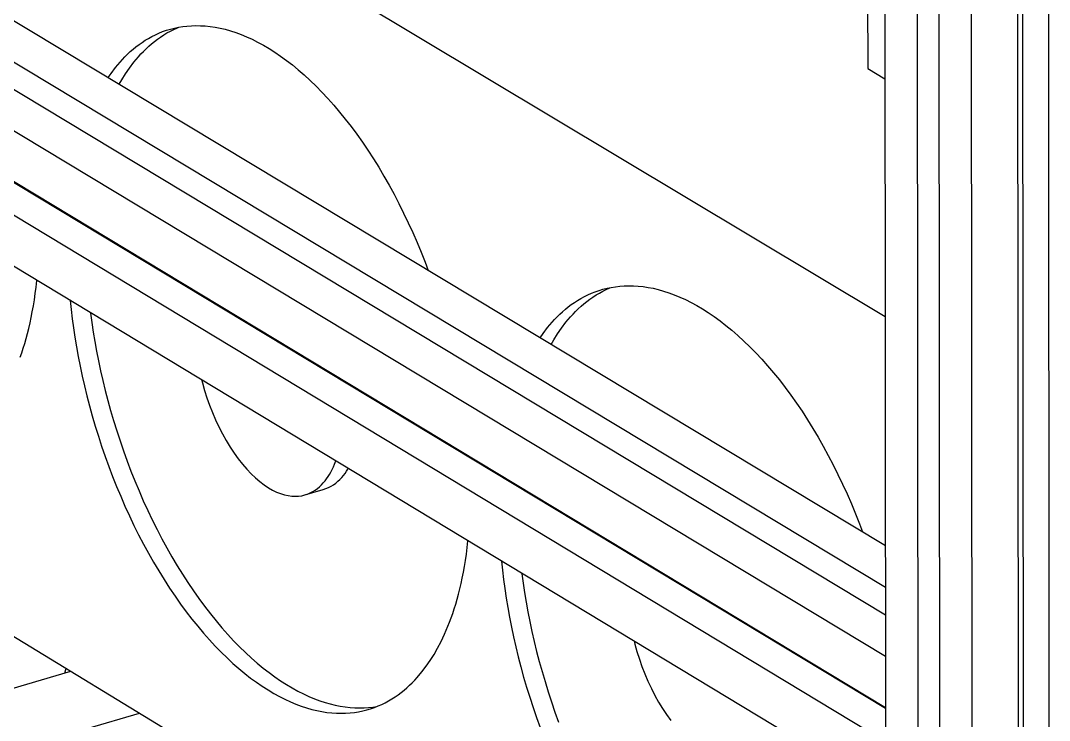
# Model space of a CAD drawing. Header units: millimetres. Extents: x -320 to 345, y -425 to 415.
# Drawn here: x -162 to -22.8, y 27.5 to 122.2 of the extents above; entities that cross this region are included whole.
import ezdxf

# ---------------------------------------------------------------- set-up
doc = ezdxf.new("R2010")
doc.units = ezdxf.units.MM
doc.layers.add('VISIBLE', color=7, linetype='Continuous')

msp = doc.modelspace()

# ---------------------------------------------------------------- linework, layer by layer
at = {"layer": 'VISIBLE'}
for p, q in [((-291.78, 199.75), (-45.02, 51.19)), ((-297.99, 197.97), (-45.02, 45.58)), ((-302.13, 196.78), (-45.01, 41.84)), ((-308.33, 195), (-45.01, 36.22)), ((-308.28, 188.16), (-45, 29.29)), ((-303.29, 185.03), (-45, 29.18)), ((-215.77, 184.61), (-45.05, 82.18)), ((-308.25, 183.61), (-44.99, 24.67)), ((-308.2, 176.78), (-44.99, 17.75)), ((-45.13, 151.44), (-44.87, -94)), ((-26.48, 149.61), (-26.32, -99.04)), ((-40.75, 148.83), (-40.51, -96.66)), ((-22.97, 147.52), (-22.84, -98)), ((-37.82, 147.09), (-37.61, -98.44)), ((-27.16, 146.31), (-27, -99.24)), ((-33.44, 144.48), (-33.25, -101.11)), ((-47.44, 130.55), (-47.42, 115.72)), ((-141.75, 121.05), (-141.21, 121.19)), ((-141.28, 121.01), (-140.8, 121.23)), ((-141.21, 121.19), (-140.65, 121.31)), ((-140.8, 121.23), (-140.58, 121.32)), ((-140.65, 121.31), (-140.08, 121.4)), ((-140.08, 121.4), (-139.5, 121.47)), ((-139.5, 121.47), (-138.9, 121.52)), ((-138.9, 121.52), (-138.29, 121.53)), ((-138.29, 121.53), (-137.66, 121.52)), ((-137.66, 121.52), (-137.02, 121.49)), ((-137.02, 121.49), (-136.37, 121.42)), ((-136.37, 121.42), (-135.7, 121.32)), ((-135.7, 121.32), (-135.02, 121.19)), ((-135.02, 121.19), (-134.33, 121.03)), ((-145.14, 119.54), (-144.7, 119.8)), ((-144.7, 119.8), (-144.24, 120.05)), ((-144.24, 120.05), (-143.77, 120.29)), ((-143.77, 120.29), (-143.29, 120.51)), ((-143.5, 119.69), (-143.08, 119.98)), ((-143.29, 120.51), (-142.79, 120.71)), ((-143.08, 119.98), (-142.65, 120.26)), ((-142.79, 120.71), (-142.28, 120.89)), ((-142.65, 120.26), (-142.21, 120.53)), ((-142.28, 120.89), (-141.75, 121.05)), ((-142.21, 120.53), (-141.75, 120.78)), ((-141.75, 121.05), (-141.75, 121.05)), ((-141.75, 120.78), (-141.28, 121.01)), ((-134.33, 121.03), (-133.62, 120.83)), ((-133.62, 120.83), (-132.91, 120.6)), ((-132.91, 120.6), (-132.18, 120.33)), ((-132.91, 120.6), (-132.18, 120.33)), ((-132.18, 120.33), (-131.44, 120.03)), ((-132.18, 120.33), (-131.44, 120.03)), ((-131.44, 120.03), (-130.69, 119.69)), ((-131.44, 120.03), (-130.69, 119.69)), ((-147.17, 118.01), (-146.79, 118.34)), ((-146.79, 118.34), (-146.4, 118.66)), ((-146.4, 118.66), (-145.99, 118.96)), ((-145.99, 118.96), (-145.57, 119.26)), ((-145.57, 119.26), (-145.14, 119.54)), ((-145.4, 118.04), (-145.04, 118.39)), ((-145.04, 118.39), (-144.68, 118.73)), ((-144.68, 118.73), (-144.3, 119.06)), ((-144.3, 119.06), (-143.91, 119.38)), ((-143.91, 119.38), (-143.5, 119.69)), ((-130.69, 119.69), (-129.94, 119.31)), ((-130.69, 119.69), (-129.94, 119.31)), ((-129.94, 119.31), (-129.17, 118.89)), ((-129.17, 118.89), (-128.4, 118.43)), ((-128.4, 118.43), (-127.62, 117.94)), ((-128.4, 118.43), (-127.62, 117.94)), ((-148.56, 116.6), (-148.23, 116.96)), ((-148.23, 116.96), (-147.89, 117.32)), ((-147.89, 117.32), (-147.53, 117.67)), ((-147.53, 117.67), (-147.17, 118.01)), ((-146.7, 116.57), (-146.07, 117.32)), ((-146.07, 117.32), (-145.74, 117.69)), ((-145.74, 117.69), (-145.4, 118.04)), ((-127.62, 117.94), (-126.83, 117.4)), ((-126.83, 117.4), (-126.04, 116.83)), ((-149.77, 115.07), (-149.19, 115.85)), ((-149.19, 115.85), (-148.56, 116.6)), ((-147.82, 115), (-147.28, 115.79)), ((-147.28, 115.79), (-146.7, 116.57)), ((-126.04, 116.83), (-125.24, 116.21)), ((-125.24, 116.21), (-124.45, 115.55)), ((-124.45, 115.55), (-123.64, 114.86)), ((-47.42, 115.72), (-45.09, 114.32)), ((-47.42, 115.72), (-47.42, 115.72)), ((-150.17, 114.49), (-149.77, 115.07)), ((-148.67, 113.59), (-148.33, 114.19)), ((-148.33, 114.19), (-147.82, 115)), ((-123.64, 114.86), (-122.84, 114.12)), ((-45.09, 114.32), (-45.09, 114.32)), ((-122.84, 114.12), (-122.04, 113.34)), ((-122.84, 114.12), (-122.04, 113.34)), ((-122.04, 113.34), (-121.24, 112.53)), ((-121.24, 112.53), (-120.44, 111.67)), ((-120.44, 111.67), (-119.65, 110.78)), ((-119.65, 110.78), (-118.86, 109.84)), ((-118.86, 109.84), (-118.08, 108.88)), ((-118.08, 108.88), (-117.3, 107.87)), ((-117.3, 107.87), (-116.53, 106.83)), ((-116.53, 106.83), (-115.77, 105.76)), ((-115.77, 105.76), (-115.03, 104.66)), ((-115.03, 104.66), (-114.29, 103.52)), ((-114.29, 103.52), (-113.57, 102.36)), ((-113.57, 102.36), (-112.86, 101.17)), ((-112.86, 101.17), (-112.17, 99.95)), ((-112.17, 99.95), (-111.49, 98.71)), ((-111.49, 98.71), (-110.83, 97.45)), ((-110.83, 97.45), (-110.19, 96.16)), ((-110.19, 96.16), (-109.57, 94.86)), ((-109.57, 94.86), (-108.96, 93.54)), ((-108.96, 93.54), (-108.38, 92.21)), ((-108.38, 92.21), (-107.82, 90.87)), ((-107.82, 90.87), (-107.28, 89.52)), ((-107.28, 89.52), (-106.87, 88.42)), ((-159.91, 86.15), (-159.81, 87.04)), ((-159.81, 87.04), (-159.8, 87.12)), ((-80.96, 86.28), (-80.36, 86.33)), ((-80.36, 86.33), (-79.74, 86.34)), ((-79.74, 86.34), (-79.11, 86.33)), ((-79.11, 86.33), (-78.46, 86.29)), ((-78.46, 86.29), (-77.8, 86.22)), ((-160.14, 84.44), (-160.02, 85.28)), ((-160.02, 85.28), (-159.91, 86.15)), ((-85.75, 84.87), (-85.27, 85.11)), ((-85.27, 85.11), (-84.78, 85.33)), ((-84.78, 85.33), (-84.28, 85.53)), ((-84.6, 84.81), (-84.16, 85.09)), ((-84.28, 85.53), (-83.76, 85.71)), ((-84.16, 85.09), (-83.71, 85.35)), ((-83.76, 85.71), (-83.23, 85.87)), ((-83.71, 85.35), (-83.25, 85.6)), ((-83.25, 85.6), (-82.78, 85.84)), ((-83.23, 85.87), (-82.68, 86)), ((-83.23, 85.87), (-83.23, 85.87)), ((-82.78, 85.84), (-82.29, 86.06)), ((-82.68, 86), (-82.12, 86.12)), ((-82.29, 86.06), (-82.12, 86.12)), ((-82.12, 86.12), (-81.55, 86.21)), ((-81.55, 86.21), (-80.96, 86.28)), ((-77.8, 86.22), (-77.13, 86.12)), ((-77.13, 86.12), (-76.44, 85.99)), ((-76.44, 85.99), (-75.75, 85.82)), ((-75.75, 85.82), (-75.03, 85.62)), ((-75.03, 85.62), (-74.31, 85.39)), ((-75.03, 85.62), (-74.31, 85.39)), ((-74.31, 85.39), (-73.58, 85.12)), ((-73.58, 85.12), (-72.84, 84.81)), ((-73.58, 85.12), (-72.84, 84.81)), ((-160.42, 82.82), (-160.27, 83.62)), ((-160.27, 83.62), (-160.14, 84.44)), ((-155.32, 84.41), (-155.31, 84.33)), ((-155.31, 84.33), (-155.18, 83.12)), ((-87.92, 83.48), (-87.51, 83.78)), ((-87.51, 83.78), (-87.09, 84.08)), ((-87.09, 84.08), (-86.66, 84.36)), ((-86.66, 84.36), (-86.21, 84.62)), ((-86.57, 83.22), (-86.2, 83.56)), ((-86.21, 84.62), (-85.75, 84.87)), ((-86.2, 83.56), (-85.82, 83.89)), ((-85.82, 83.89), (-85.43, 84.21)), ((-85.43, 84.21), (-85.02, 84.51)), ((-85.02, 84.51), (-84.6, 84.81)), ((-72.84, 84.81), (-72.08, 84.47)), ((-72.84, 84.81), (-72.08, 84.47)), ((-72.08, 84.47), (-71.32, 84.09)), ((-72.08, 84.47), (-71.32, 84.09)), ((-71.32, 84.09), (-70.55, 83.66)), ((-71.32, 84.09), (-70.55, 83.66)), ((-70.55, 83.66), (-69.77, 83.21)), ((-70.55, 83.66), (-69.77, 83.21)), ((-160.57, 82.05), (-160.42, 82.82)), ((-155.18, 83.12), (-155.03, 81.88)), ((-152.56, 82.74), (-152.55, 82.61)), ((-152.55, 82.61), (-152.38, 81.35)), ((-89.77, 81.78), (-89.42, 82.14)), ((-89.42, 82.14), (-89.07, 82.49)), ((-89.07, 82.49), (-88.7, 82.83)), ((-88.7, 82.83), (-88.31, 83.16)), ((-88.31, 83.16), (-87.92, 83.48)), ((-88.24, 81.4), (-87.61, 82.15)), ((-87.61, 82.15), (-87.28, 82.51)), ((-87.28, 82.51), (-86.93, 82.87)), ((-86.93, 82.87), (-86.57, 83.22)), ((-69.77, 83.21), (-68.98, 82.71)), ((-69.77, 83.21), (-68.98, 82.71)), ((-68.98, 82.71), (-68.19, 82.17)), ((-68.19, 82.17), (-67.39, 81.59)), ((-160.9, 80.57), (-160.73, 81.3)), ((-160.73, 81.3), (-160.57, 82.05)), ((-155.03, 81.88), (-154.86, 80.63)), ((-152.38, 81.35), (-152.18, 80.08)), ((-90.74, 80.67), (-90.1, 81.42)), ((-90.1, 81.42), (-89.77, 81.78)), ((-88.83, 80.62), (-88.24, 81.4)), ((-67.39, 81.59), (-66.59, 80.97)), ((-66.59, 80.97), (-65.79, 80.31)), ((-161.26, 79.18), (-161.07, 79.86)), ((-161.07, 79.86), (-160.9, 80.57)), ((-154.86, 80.63), (-154.67, 79.36)), ((-154.67, 79.36), (-154.46, 78.07)), ((-152.18, 80.08), (-151.97, 78.79)), ((-91.73, 79.31), (-91.33, 79.89)), ((-91.33, 79.89), (-90.74, 80.67)), ((-89.89, 79.01), (-89.38, 79.82)), ((-89.38, 79.82), (-88.83, 80.62)), ((-65.79, 80.31), (-64.98, 79.6)), ((-64.98, 79.6), (-64.17, 78.86)), ((-161.64, 77.88), (-161.45, 78.52)), ((-161.45, 78.52), (-161.26, 79.18)), ((-154.46, 78.07), (-154.22, 76.77)), ((-151.97, 78.79), (-151.73, 77.49)), ((-90.24, 78.41), (-89.89, 79.01)), ((-64.17, 78.86), (-63.37, 78.08)), ((-63.37, 78.08), (-62.56, 77.26)), ((-162.05, 76.67), (-161.84, 77.27)), ((-161.84, 77.27), (-161.64, 77.88)), ((-154.22, 76.77), (-153.96, 75.45)), ((-151.73, 77.49), (-151.47, 76.18)), ((-62.56, 77.26), (-61.76, 76.4)), ((-153.96, 75.45), (-153.68, 74.12)), ((-151.47, 76.18), (-151.19, 74.85)), ((-61.76, 76.4), (-60.96, 75.5)), ((-60.96, 75.5), (-60.16, 74.56)), ((-153.68, 74.12), (-153.37, 72.79)), ((-151.19, 74.85), (-150.89, 73.51)), ((-60.16, 74.56), (-59.37, 73.59)), ((-153.37, 72.79), (-153.04, 71.44)), ((-150.89, 73.51), (-150.56, 72.17)), ((-137.52, 73.66), (-137.4, 73.19)), ((-137.4, 73.19), (-137.12, 72.18)), ((-59.37, 73.59), (-58.59, 72.58)), ((-58.59, 72.58), (-57.82, 71.54)), ((-153.04, 71.44), (-152.69, 70.08)), ((-150.56, 72.17), (-150.2, 70.81)), ((-137.12, 72.18), (-136.8, 71.17)), ((-136.8, 71.17), (-136.44, 70.17)), ((-57.82, 71.54), (-57.06, 70.46)), ((-215.2, 70.62), (-44.93, -32.81)), ((-152.69, 70.08), (-152.31, 68.72)), ((-150.2, 70.81), (-149.83, 69.45)), ((-136.44, 70.17), (-136.05, 69.17)), ((-136.44, 70.17), (-136.05, 69.17)), ((-57.06, 70.46), (-56.3, 69.35)), ((-152.31, 68.72), (-151.92, 67.36)), ((-149.83, 69.45), (-149.43, 68.09)), ((-136.05, 69.17), (-135.63, 68.19)), ((-56.3, 69.35), (-55.56, 68.21)), ((-55.56, 68.21), (-54.84, 67.04)), ((-151.92, 67.36), (-151.49, 65.99)), ((-149.43, 68.09), (-149.01, 66.72)), ((-135.63, 68.19), (-135.18, 67.23)), ((-135.18, 67.23), (-134.71, 66.29)), ((-54.84, 67.04), (-54.12, 65.84)), ((-151.49, 65.99), (-151.05, 64.63)), ((-149.01, 66.72), (-148.56, 65.35)), ((-134.71, 66.29), (-134.2, 65.39)), ((-54.12, 65.84), (-53.43, 64.62)), ((-151.05, 64.63), (-150.58, 63.26)), ((-148.56, 65.35), (-148.09, 63.99)), ((-134.2, 65.39), (-133.68, 64.52)), ((-133.68, 64.52), (-133.13, 63.7)), ((-53.43, 64.62), (-52.75, 63.37)), ((-150.58, 63.26), (-150.08, 61.9)), ((-148.09, 63.99), (-147.6, 62.63)), ((-147.6, 62.63), (-147.08, 61.27)), ((-133.13, 63.7), (-132.57, 62.92)), ((-132.57, 62.92), (-132, 62.19)), ((-132.57, 62.92), (-132, 62.19)), ((-119.53, 62.22), (-119.37, 62.64)), ((-119.37, 62.64), (-119.36, 62.68)), ((-52.75, 63.37), (-52.08, 62.1)), ((-150.08, 61.9), (-149.57, 60.55)), ((-147.08, 61.27), (-146.55, 59.93)), ((-132, 62.19), (-131.42, 61.52)), ((-131.42, 61.52), (-130.83, 60.9)), ((-131.42, 61.52), (-130.83, 60.9)), ((-120.05, 61.13), (-119.87, 61.46)), ((-119.87, 61.46), (-119.7, 61.83)), ((-119.7, 61.83), (-119.53, 62.22)), ((-118.12, 60.95), (-117.92, 61.25)), ((-117.92, 61.25), (-117.73, 61.54)), ((-117.73, 61.54), (-117.67, 61.66)), ((-52.08, 62.1), (-51.44, 60.82)), ((-149.57, 60.55), (-149.03, 59.2)), ((-146.55, 59.93), (-145.99, 58.59)), ((-130.83, 60.9), (-130.24, 60.34)), ((-130.83, 60.9), (-130.24, 60.34)), ((-130.24, 60.34), (-129.65, 59.85)), ((-130.24, 60.34), (-129.65, 59.85)), ((-129.65, 59.85), (-129.07, 59.4)), ((-121.06, 59.66), (-120.83, 59.94)), ((-120.83, 59.94), (-120.61, 60.22)), ((-120.61, 60.22), (-120.41, 60.52)), ((-120.41, 60.52), (-120.22, 60.81)), ((-120.22, 60.81), (-120.05, 61.13)), ((-119.37, 59.64), (-119.09, 59.88)), ((-119.09, 59.88), (-118.82, 60.13)), ((-118.82, 60.13), (-118.57, 60.39)), ((-118.57, 60.39), (-118.34, 60.67)), ((-118.34, 60.67), (-118.12, 60.95)), ((-51.44, 60.82), (-50.81, 59.51)), ((-149.03, 59.2), (-148.47, 57.86)), ((-145.99, 58.59), (-145.41, 57.26)), ((-129.07, 59.4), (-128.49, 59.02)), ((-128.49, 59.02), (-127.93, 58.7)), ((-127.93, 58.7), (-127.37, 58.43)), ((-123.57, 58.04), (-121.09, 58.77)), ((-122.83, 58.31), (-122.48, 58.49)), ((-122.48, 58.49), (-122.16, 58.69)), ((-122.16, 58.69), (-121.86, 58.91)), ((-121.86, 58.91), (-121.57, 59.15)), ((-121.57, 59.15), (-121.31, 59.4)), ((-121.31, 59.4), (-121.06, 59.66)), ((-121.09, 58.77), (-120.7, 58.89)), ((-121.09, 58.77), (-121.09, 58.77)), ((-120.7, 58.89), (-120.34, 59.04)), ((-120.34, 59.04), (-120, 59.22)), ((-120, 59.22), (-119.67, 59.42)), ((-119.67, 59.42), (-119.37, 59.64)), ((-50.81, 59.51), (-50.2, 58.19)), ((-148.47, 57.86), (-147.89, 56.53)), ((-145.41, 57.26), (-144.81, 55.95)), ((-127.37, 58.43), (-126.83, 58.22)), ((-126.83, 58.22), (-126.31, 58.06)), ((-126.31, 58.06), (-125.81, 57.95)), ((-125.81, 57.95), (-125.32, 57.89)), ((-125.32, 57.89), (-124.85, 57.87)), ((-124.85, 57.87), (-124.41, 57.89)), ((-124.41, 57.89), (-123.98, 57.94)), ((-123.98, 57.94), (-123.57, 58.04)), ((-123.57, 58.04), (-123.19, 58.16)), ((-123.19, 58.16), (-122.83, 58.31)), ((-50.2, 58.19), (-49.62, 56.85)), ((-147.89, 56.53), (-147.29, 55.22)), ((-144.81, 55.95), (-144.19, 54.65)), ((-49.62, 56.85), (-49.06, 55.5)), ((-147.29, 55.22), (-146.67, 53.92)), ((-144.19, 54.65), (-143.55, 53.37)), ((-49.06, 55.5), (-48.51, 54.14)), ((-146.67, 53.92), (-146.04, 52.64)), ((-143.55, 53.37), (-142.89, 52.11)), ((-48.51, 54.14), (-48.1, 53.04)), ((-146.04, 52.64), (-145.38, 51.39)), ((-142.89, 52.11), (-142.22, 50.88)), ((-101.59, 50.91), (-101.49, 51.81)), ((-101.49, 51.81), (-101.48, 51.88)), ((-145.38, 51.39), (-144.71, 50.15)), ((-144.71, 50.15), (-144.02, 48.93)), ((-142.22, 50.88), (-141.53, 49.66)), ((-101.7, 50.04), (-101.59, 50.91)), ((-144.02, 48.93), (-143.31, 47.75)), ((-141.53, 49.66), (-140.83, 48.47)), ((-101.96, 48.37), (-101.83, 49.19)), ((-101.83, 49.19), (-101.7, 50.04)), ((-96.96, 49.15), (-96.96, 49.08)), ((-96.96, 49.08), (-96.83, 47.86)), ((-143.31, 47.75), (-142.59, 46.58)), ((-140.83, 48.47), (-140.11, 47.31)), ((-102.26, 46.8), (-102.11, 47.57)), ((-102.11, 47.57), (-101.96, 48.37)), ((-96.83, 47.86), (-96.68, 46.62)), ((-94.21, 47.49), (-94.19, 47.35)), ((-94.19, 47.35), (-94.02, 46.09)), ((-142.59, 46.58), (-141.86, 45.45)), ((-140.11, 47.31), (-139.38, 46.18)), ((-139.38, 46.18), (-138.63, 45.08)), ((-102.6, 45.32), (-102.42, 46.05)), ((-102.42, 46.05), (-102.26, 46.8)), ((-96.68, 46.62), (-96.51, 45.36)), ((-94.02, 46.09), (-93.83, 44.82)), ((-141.86, 45.45), (-141.12, 44.35)), ((-138.63, 45.08), (-137.88, 44.01)), ((-102.96, 43.93), (-102.77, 44.61)), ((-102.77, 44.61), (-102.6, 45.32)), ((-96.51, 45.36), (-96.32, 44.08)), ((-96.51, 45.36), (-96.32, 44.08)), ((-93.83, 44.82), (-93.61, 43.52)), ((-141.12, 44.35), (-140.36, 43.28)), ((-140.36, 43.28), (-139.6, 42.24)), ((-137.88, 44.01), (-137.11, 42.97)), ((-103.35, 42.63), (-103.15, 43.27)), ((-103.15, 43.27), (-102.96, 43.93)), ((-96.32, 44.08), (-96.1, 42.79)), ((-93.61, 43.52), (-93.38, 42.22)), ((-139.6, 42.24), (-138.83, 41.24)), ((-137.11, 42.97), (-136.34, 41.97)), ((-136.34, 41.97), (-135.56, 41)), ((-103.77, 41.41), (-103.56, 42.01)), ((-103.56, 42.01), (-103.35, 42.63)), ((-96.1, 42.79), (-95.87, 41.49)), ((-93.38, 42.22), (-93.12, 40.9)), ((-138.83, 41.24), (-138.05, 40.27)), ((-135.56, 41), (-134.77, 40.07)), ((-104.2, 40.28), (-103.98, 40.83)), ((-103.98, 40.83), (-103.77, 41.41)), ((-95.87, 41.49), (-95.61, 40.17)), ((-93.12, 40.9), (-92.83, 39.57)), ((-138.05, 40.27), (-137.26, 39.34)), ((-137.26, 39.34), (-136.47, 38.44)), ((-134.77, 40.07), (-133.98, 39.17)), ((-133.98, 39.17), (-133.19, 38.32)), ((-105.12, 38.23), (-104.65, 39.22)), ((-104.65, 39.22), (-104.2, 40.28)), ((-95.61, 40.17), (-95.33, 38.83)), ((-92.83, 39.57), (-92.53, 38.22)), ((-136.47, 38.44), (-135.67, 37.59)), ((-135.67, 37.59), (-134.88, 36.77)), ((-133.19, 38.32), (-132.39, 37.5)), ((-105.59, 37.32), (-105.12, 38.23)), ((-95.33, 38.83), (-95.02, 37.49)), ((-92.53, 38.22), (-92.2, 36.87)), ((-79.03, 38.32), (-78.91, 37.85)), ((-78.91, 37.85), (-78.63, 36.84)), ((-134.88, 36.77), (-134.08, 35.99)), ((-132.39, 37.5), (-131.59, 36.72)), ((-131.59, 36.72), (-130.79, 35.98)), ((-106.59, 35.66), (-106.08, 36.47)), ((-106.08, 36.47), (-105.59, 37.32)), ((-95.02, 37.49), (-94.69, 36.14)), ((-92.2, 36.87), (-91.84, 35.51)), ((-78.63, 36.84), (-78.3, 35.83)), ((-45.01, 36.22), (-45.01, 36.22)), ((-134.08, 35.99), (-133.28, 35.25)), ((-133.28, 35.25), (-132.48, 34.55)), ((-130.79, 35.98), (-129.99, 35.28)), ((-129.99, 35.28), (-129.2, 34.62)), ((-107.72, 34.1), (-107.13, 34.87)), ((-107.13, 34.87), (-106.59, 35.66)), ((-94.69, 36.14), (-94.34, 34.78)), ((-91.84, 35.51), (-91.47, 34.15)), ((-78.3, 35.83), (-77.95, 34.82)), ((-78.3, 35.83), (-77.95, 34.82)), ((-77.95, 34.82), (-77.56, 33.82)), ((-176.61, 27.91), (-155.23, 34.19)), ((-156.03, 33.95), (-155.88, 34.41)), ((-156.03, 33.95), (-156.03, 33.95)), ((-155.88, 34.41), (-155.83, 34.56)), ((-132.48, 34.55), (-131.68, 33.89)), ((-131.68, 33.89), (-130.89, 33.27)), ((-129.2, 34.62), (-128.4, 34.01)), ((-128.4, 34.01), (-127.61, 33.43)), ((-127.61, 33.43), (-126.83, 32.89)), ((-108.35, 33.35), (-107.72, 34.1)), ((-94.34, 34.78), (-93.96, 33.41)), ((-93.96, 33.41), (-93.56, 32.04)), ((-91.47, 34.15), (-91.07, 32.78)), ((-77.56, 33.82), (-77.14, 32.83)), ((-130.89, 33.27), (-130.1, 32.7)), ((-130.1, 32.7), (-129.32, 32.16)), ((-129.32, 32.16), (-128.54, 31.66)), ((-126.83, 32.89), (-126.05, 32.39)), ((-126.05, 32.39), (-125.28, 31.93)), ((-109.75, 31.96), (-109.38, 32.29)), ((-109.38, 32.29), (-109.03, 32.64)), ((-109.03, 32.64), (-108.68, 32.99)), ((-108.68, 32.99), (-108.35, 33.35)), ((-93.56, 32.04), (-93.13, 30.67)), ((-91.07, 32.78), (-90.64, 31.41)), ((-77.14, 32.83), (-76.68, 31.86)), ((-128.54, 31.66), (-127.77, 31.2)), ((-127.77, 31.2), (-127, 30.78)), ((-127, 30.78), (-126.25, 30.4)), ((-125.28, 31.93), (-124.51, 31.51)), ((-124.51, 31.51), (-123.76, 31.13)), ((-123.76, 31.13), (-123.01, 30.78)), ((-123.01, 30.78), (-122.27, 30.47)), ((-111.78, 30.44), (-111.35, 30.72)), ((-111.35, 30.72), (-110.93, 31.01)), ((-110.93, 31.01), (-110.53, 31.31)), ((-110.53, 31.31), (-110.13, 31.63)), ((-110.13, 31.63), (-109.75, 31.96)), ((-93.13, 30.67), (-92.68, 29.3)), ((-90.64, 31.41), (-90.19, 30.03)), ((-76.68, 31.86), (-76.2, 30.92)), ((-76.2, 30.92), (-75.7, 30.02)), ((-126.25, 30.4), (-125.5, 30.05)), ((-125.5, 30.05), (-124.76, 29.74)), ((-124.76, 29.74), (-124.04, 29.47)), ((-124.04, 29.47), (-123.32, 29.24)), ((-123.32, 29.24), (-122.62, 29.03)), ((-122.27, 30.47), (-121.55, 30.2)), ((-121.55, 30.2), (-120.83, 29.97)), ((-120.83, 29.97), (-120.13, 29.76)), ((-120.13, 29.76), (-119.44, 29.6)), ((-119.44, 29.6), (-118.76, 29.46)), ((-118.76, 29.46), (-118.09, 29.36)), ((-118.09, 29.36), (-117.44, 29.29)), ((-117.44, 29.29), (-116.79, 29.24)), ((-116.79, 29.24), (-116.17, 29.23)), ((-116.17, 29.23), (-115.55, 29.24)), ((-115.55, 29.24), (-114.95, 29.28)), ((-114.95, 29.28), (-114.37, 29.35)), ((-114.66, 29.11), (-114.14, 29.29)), ((-114.37, 29.35), (-113.8, 29.44)), ((-114.14, 29.29), (-113.64, 29.49)), ((-113.8, 29.44), (-113.73, 29.45)), ((-113.64, 29.49), (-113.16, 29.7)), ((-113.16, 29.7), (-112.69, 29.93)), ((-112.69, 29.93), (-112.23, 30.18)), ((-112.23, 30.18), (-111.78, 30.44)), ((-92.68, 29.3), (-92.21, 27.93)), ((-90.19, 30.03), (-89.72, 28.66)), ((-75.7, 30.02), (-75.17, 29.15)), ((-45, 29.29), (-45, 29.29)), ((-174.39, 20.19), (-145.93, 28.54)), ((-122.62, 29.03), (-121.92, 28.87)), ((-121.92, 28.87), (-121.24, 28.73)), ((-121.24, 28.73), (-120.58, 28.63)), ((-120.58, 28.63), (-119.92, 28.56)), ((-119.92, 28.56), (-119.28, 28.51)), ((-119.28, 28.51), (-118.66, 28.5)), ((-118.66, 28.5), (-118.04, 28.51)), ((-118.04, 28.51), (-117.44, 28.55)), ((-117.44, 28.55), (-116.86, 28.62)), ((-116.86, 28.62), (-116.29, 28.71)), ((-116.29, 28.71), (-115.73, 28.82)), ((-115.73, 28.82), (-115.19, 28.96)), ((-115.19, 28.96), (-114.66, 29.11)), ((-115.19, 28.96), (-115.19, 28.96)), ((-92.21, 27.93), (-91.72, 26.56)), ((-89.72, 28.66), (-89.23, 27.3)), ((-75.17, 29.15), (-74.62, 28.32)), ((-74.62, 28.32), (-74.06, 27.54))]:
    msp.add_line(p, q, dxfattribs=at)

doc.saveas('drawing.dxf')
